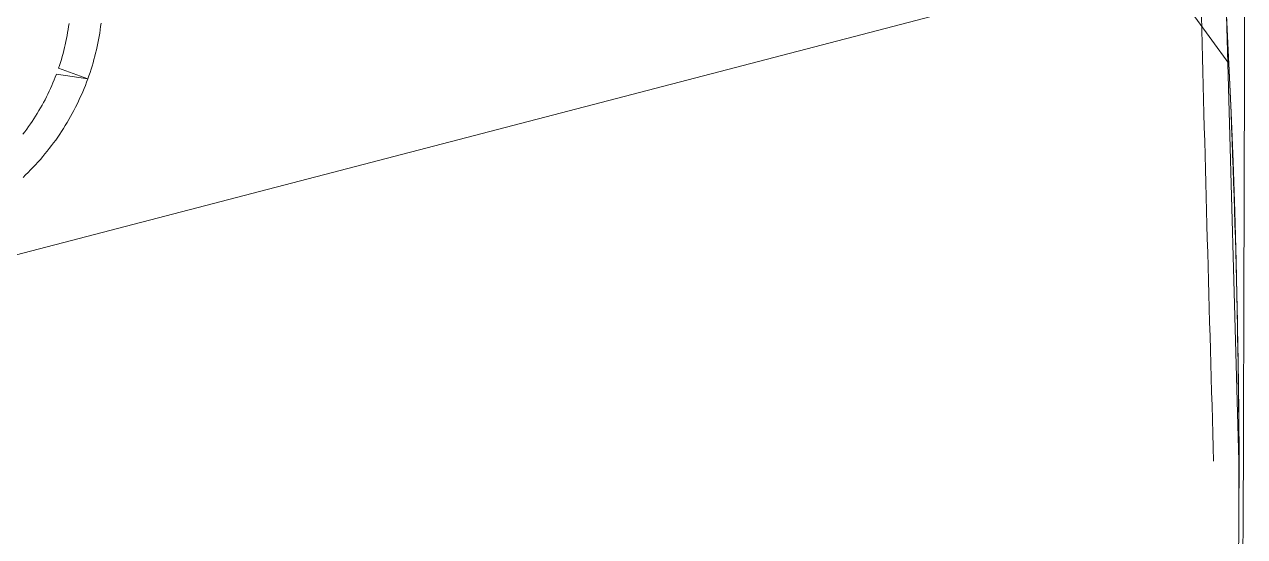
# Model space of a CAD drawing. Header units: millimetres. Extents: x 521 to 148073, y -17811 to 32040.
# Drawn here: x 59930.31 to 59957.44, y 10004.79 to 10016.17 of the extents above; entities that cross this region are included whole.
import ezdxf

# ---------------------------------------------------------------- set-up
doc = ezdxf.new("R2010")
doc.units = ezdxf.units.MM
doc.layers.add('Datové rozvody', color=6, linetype='Continuous')
doc.layers.add('PDF_Geometrie', color=7, linetype='Continuous', true_color=0xbdbdbd)

# ---------------------------------------------------------------- blocks, each defined once
blk = doc.blocks.new('projektor')
at = {"layer": 'PDF_Geometrie', "lineweight": 13}
for points in [[(86216.411, 14903.953), (86206.791, 14940.902)], [(86212.924, 14923.625), (86212.977, 14923.569), (86213.032, 14923.515), (86213.087, 14923.46), (86213.142, 14923.406), (86213.198, 14923.354), (86213.255, 14923.302), (86213.313, 14923.25), (86213.372, 14923.2), (86213.43, 14923.151), (86213.49, 14923.103), (86213.549, 14923.056), (86213.61, 14923.009), (86213.67, 14922.963), (86213.732, 14922.918), (86213.794, 14922.875), (86213.856, 14922.832), (86213.919, 14922.79), (86213.983, 14922.75), (86214.046, 14922.71), (86214.111, 14922.67), (86214.176, 14922.633), (86214.241, 14922.595), (86214.307, 14922.559), (86214.373, 14922.524), (86214.438, 14922.489), (86214.505, 14922.457), (86214.572, 14922.424), (86214.64, 14922.393), (86214.708, 14922.362), (86214.775, 14922.333), (86214.844, 14922.304), (86214.912, 14922.277), (86214.981, 14922.25), (86215.051, 14922.225), (86215.281, 14922.857), (86215.345, 14922.836), (86215.408, 14922.816), (86215.472, 14922.796), (86215.535, 14922.778), (86215.6, 14922.76), (86215.664, 14922.743), (86215.728, 14922.727), (86215.792, 14922.712), (86215.857, 14922.698), (86215.922, 14922.684), (86215.987, 14922.671), (86216.052, 14922.66), (86216.117, 14922.649), (86216.183, 14922.639), (86216.248, 14922.63)], [(86213.856, 14923.626), (86213.911, 14923.585), (86213.966, 14923.544), (86214.022, 14923.503), (86214.078, 14923.465), (86214.135, 14923.426), (86214.192, 14923.388), (86214.25, 14923.352), (86214.307, 14923.316), (86214.366, 14923.281), (86214.425, 14923.246), (86214.484, 14923.213), (86214.543, 14923.181), (86214.603, 14923.149), (86214.664, 14923.118), (86214.724, 14923.088), (86214.785, 14923.059), (86214.846, 14923.031), (86214.908, 14923.004), (86214.969, 14922.977), (86215.031, 14922.952), (86215.093, 14922.927), (86215.156, 14922.903), (86215.051, 14922.225), (86215.12, 14922.2), (86215.189, 14922.176), (86215.26, 14922.153), (86215.33, 14922.132), (86215.4, 14922.111), (86215.47, 14922.091), (86215.541, 14922.072), (86215.612, 14922.054), (86215.683, 14922.037), (86215.755, 14922.021), (86215.826, 14922.007), (86215.897, 14921.993), (86215.969, 14921.98), (86216.041, 14921.967), (86216.113, 14921.956), (86216.185, 14921.946), (86216.258, 14921.937)], [(86216.906, 14898.645), (86215.385, 14897.543), (86214.324, 14897.495), (86213.259, 14897.454), (86212.189, 14897.418), (86211.114, 14897.387), (86210.036, 14897.363), (86208.953, 14897.344), (86207.865, 14897.331), (86206.791, 14897.324)], [(86216.427, 14897.595), (86216.427, 14897.596), (86206.791, 14897.325)]]:
    blk.add_lwpolyline(points, dxfattribs=at)
for centre, radius, start, end in [((86228.685, 19985.1), 5087.821, 268.055754, 269.753441), ((86228.607, 19982.848), 5085.571, 268.055765, 269.754203), ((86225.078, 19841.513), 4944.316, 268.041122, 269.907247), ((86280.154, 12403.885), 2495.067, 91.463884, 91.68494), ((86205.989, 15097.612), 200.288, 270.22942, 272.98744)]:
    blk.add_arc(centre, radius, start, end, dxfattribs=at)

msp = doc.modelspace()

# ---------------------------------------------------------------- block references
at = {"layer": 'Datové rozvody', "xscale": 1.027900945623324, "yscale": 1.027900945623324, "zscale": 1.027900945623324, "rotation": 90.00000000000024}
msp.add_blockref('projektor', (75270.286, -78605.574), dxfattribs=at)

doc.saveas('drawing.dxf')
